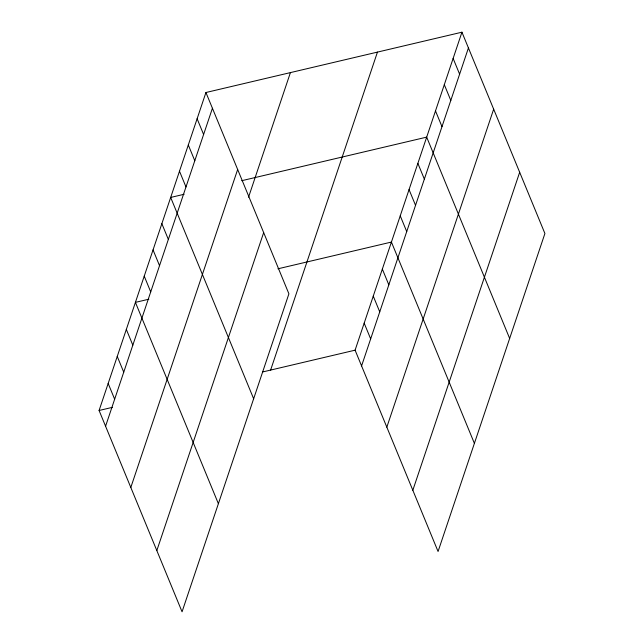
<?xml version="1.0" encoding="UTF-8"?>
<svg xmlns="http://www.w3.org/2000/svg" width="644" height="644" viewBox="0 0 644 644"><rect width="100%" height="100%" fill="white"/><g stroke="black" fill="none" stroke-linecap="round" stroke-linejoin="round"><path stroke-width="0.97" d="M205.935 92.511L288.906 293.825L182.059 611.8L99.087 410.486L205.935 92.511L461.941 32.2L544.913 233.514L438.065 551.489L355.094 350.175L461.941 32.2M105.576 426.231L212.423 108.256M130.812 487.468L237.66 169.493M248.544 197.217L290.412 72.611M156.822 550.564L263.67 232.589M270.609 370.083L377.456 52.1M361.582 365.921L468.43 47.946M386.827 427.157L493.666 109.182M412.828 490.253L519.676 172.278M184.112 194.279L170.676 197.442L253.647 398.757M241.717 180.706L426.682 137.132L509.654 338.446M148.853 299.21L135.417 302.374L218.388 503.689M277.926 268.806L391.423 242.064L474.395 443.378M99.087 410.486L112.523 407.322M262.873 371.902L355.094 350.175M453.126 58.435L459.615 74.181M444.312 84.67L450.8 100.416M435.497 110.897L441.985 126.643M417.867 163.367L424.356 179.113M409.053 189.602L415.541 205.347M400.238 215.829L406.726 231.582M382.343 269.095L388.831 284.841M373.254 296.119L379.751 311.865M364.174 323.151L370.662 338.897M197.12 118.746L203.609 134.491M188.306 144.981L194.794 160.726M179.491 171.207L185.979 186.953M161.861 223.677L168.35 239.423M153.047 249.912L159.535 265.658M144.232 276.139L150.72 291.893M126.329 329.406L132.825 345.152M117.248 356.43L123.737 372.176M108.168 383.462L114.656 399.208"/></g></svg>
